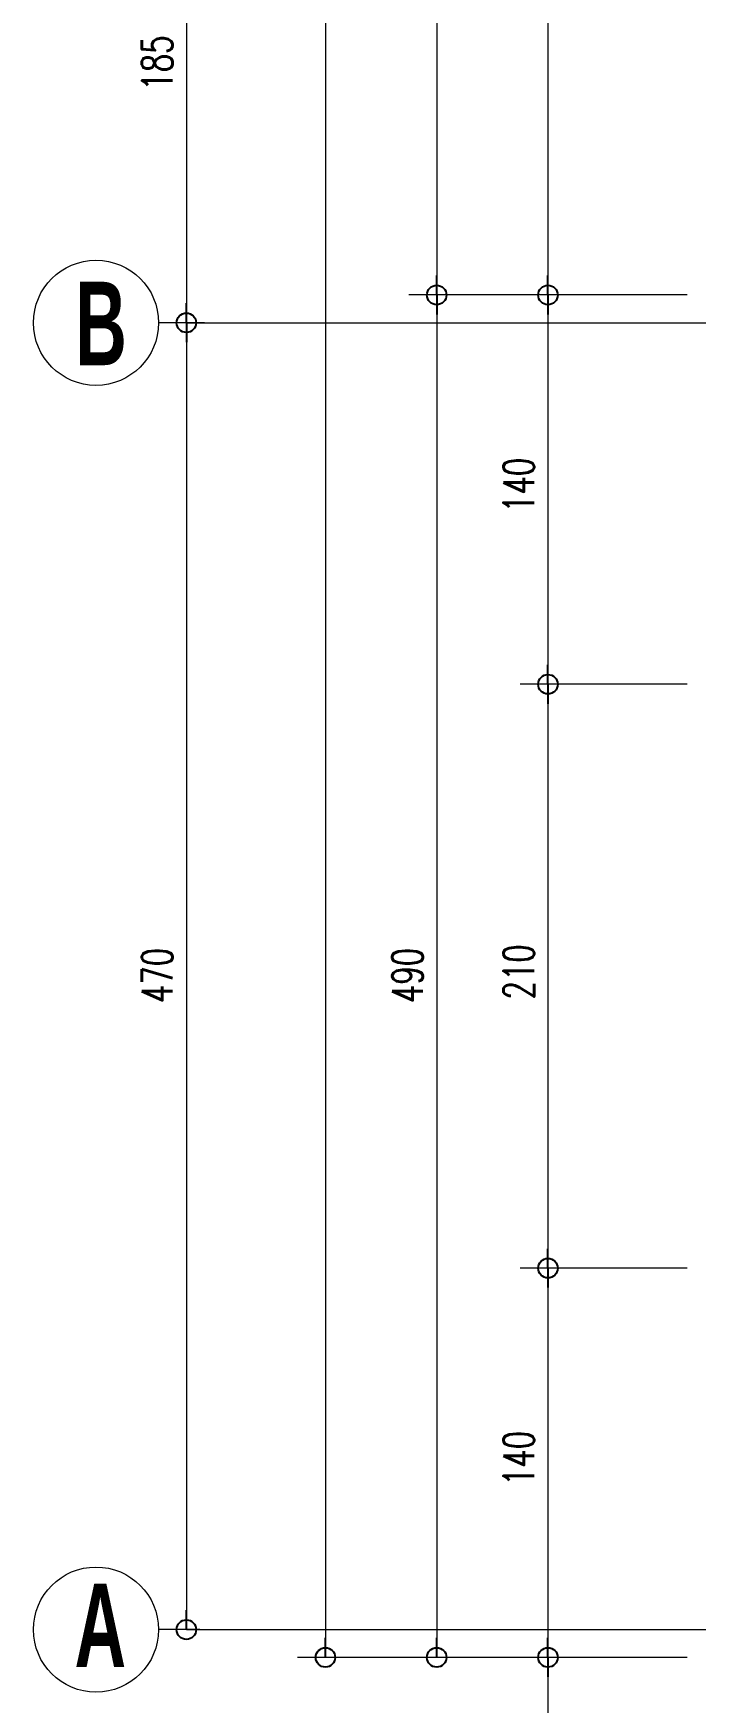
# Model space of a CAD drawing. Header units: millimetres. Extents: x 2016.56 to 2021.8, y 13721.83 to 13722.48.
# Drawn here: x 2017.1249 to 2017.1725, y 13722.0365 to 13722.1566 of the extents above; entities that cross this region are included whole.
import ezdxf

# ---------------------------------------------------------------- set-up
doc = ezdxf.new("R2010")
doc.units = ezdxf.units.MM
doc.linetypes.add('ACAD_ISO04W100', pattern=[30, 24, -3, 0, -3])
doc.layers.get('0').update_dxf_attribs({"lineweight": 20})
for name, color, linetype, lineweight in [('aks', 1, 'Continuous', 9), ('AKS  NO', 5, 'Continuous', 60), ('DIMV', 7, 'Continuous', 20)]:
    doc.layers.add(name, color=color, linetype=linetype, lineweight=lineweight)
doc.styles.get("Standard").update_dxf_attribs({"font": 'txt.shx', "width": 0.7, "height": 11})
doc.styles.add('style1', font='swisscbo.ttf', dxfattribs={"width": 0.75, "height": 11})

msp = doc.modelspace()

# ---------------------------------------------------------------- linework, layer by layer
at = {"color": 0, "lineweight": -2}
for p, q in [((2017.15388, 13722.13779), (2017.15388, 13722.13919)), ((2017.16188, 13722.13779), (2017.16188, 13722.13919)), ((2017.13588, 13722.13579), (2017.13588, 13722.13719)), ((2017.15388, 13722.13779), (2017.15388, 13722.13639)), ((2017.16188, 13722.13779), (2017.16188, 13722.13639)), ((2017.13588, 13722.13579), (2017.13588, 13722.13439)), ((2017.16188, 13722.10979), (2017.16188, 13722.11119)), ((2017.16188, 13722.10979), (2017.16188, 13722.10839)), ((2017.16188, 13722.06779), (2017.16188, 13722.06919)), ((2017.16188, 13722.06779), (2017.16188, 13722.06639)), ((2017.13588, 13722.04179), (2017.13588, 13722.04319)), ((2017.14588, 13722.03979), (2017.14588, 13722.04119)), ((2017.15388, 13722.03979), (2017.15388, 13722.04119)), ((2017.16188, 13722.03979), (2017.16188, 13722.04119)), ((2017.16188, 13722.03979), (2017.16188, 13722.03839))]:
    msp.add_line(p, q, dxfattribs=at)
for centre in [(2017.12938, 13722.13579), (2017.12938, 13722.13579), (2017.12938, 13722.04179), (2017.12938, 13722.04179)]:
    msp.add_circle(centre, 0.0045)
for centre in [(2017.15388, 13722.13779), (2017.15388, 13722.13779), (2017.16188, 13722.13779), (2017.16188, 13722.13779), (2017.13588, 13722.13579), (2017.13588, 13722.13579), (2017.16188, 13722.10979), (2017.16188, 13722.10979), (2017.16188, 13722.06779), (2017.16188, 13722.06779), (2017.13588, 13722.04179), (2017.14588, 13722.03979), (2017.15388, 13722.03979), (2017.16188, 13722.03979), (2017.16188, 13722.03979)]:
    msp.add_circle(centre, 0.0007, dxfattribs=at)
at = {"layer": 'aks', "linetype": 'ACAD_ISO04W100', "ltscale": 2}
for p, q in [((2017.13588, 13722.13579), (2017.59992, 13722.13579)), ((2017.13588, 13722.04179), (2017.59992, 13722.04179))]:
    msp.add_line(p, q, dxfattribs=at)
at = {"layer": 'DIMV'}
for p, q in [((2017.14588, 13722.33639), (2017.14588, 13722.04119)), ((2017.15388, 13722.18339), (2017.15388, 13722.13919)), ((2017.16188, 13722.18339), (2017.16188, 13722.13919)), ((2017.13588, 13722.17139), (2017.13588, 13722.13719)), ((2017.15388, 13722.13639), (2017.15388, 13722.04119)), ((2017.16188, 13722.13639), (2017.16188, 13722.11119)), ((2017.13588, 13722.13439), (2017.13588, 13722.04319)), ((2017.16188, 13722.10839), (2017.16188, 13722.06919)), ((2017.16188, 13722.06639), (2017.16188, 13722.04119)), ((2017.16188, 13722.03839), (2017.16188, 13721.99919))]:
    msp.add_line(p, q, dxfattribs=at)
at = {"layer": 'DIMV', "lineweight": 20}
for p, q in [((2017.1639, 13722.13779), (2017.15188, 13722.13779)), ((2017.1639, 13722.13779), (2017.15188, 13722.13779)), ((2017.1719, 13722.13779), (2017.15988, 13722.13779)), ((2017.1719, 13722.13779), (2017.15988, 13722.13779)), ((2017.13719, 13722.13579), (2017.13388, 13722.13579)), ((2017.13719, 13722.13579), (2017.13388, 13722.13579)), ((2017.1719, 13722.10979), (2017.15988, 13722.10979)), ((2017.1719, 13722.10979), (2017.15988, 13722.10979)), ((2017.1719, 13722.06779), (2017.15988, 13722.06779)), ((2017.1719, 13722.06779), (2017.15988, 13722.06779)), ((2017.13684, 13722.04179), (2017.13388, 13722.04179)), ((2017.16501, 13722.03979), (2017.14388, 13722.03979)), ((2017.1639, 13722.03979), (2017.15188, 13722.03979)), ((2017.1719, 13722.03979), (2017.15988, 13722.03979)), ((2017.1719, 13722.03979), (2017.15988, 13722.03979))]:
    msp.add_line(p, q, dxfattribs=at)

# ---------------------------------------------------------------- texts
at = {"layer": 'AKS  NO', "style": 'style1', "width": 0.75}
for s, p in [('B', (2017.12788, 13722.13274)), ('A', (2017.12783, 13722.03909))]:
    msp.add_text(s, height=0.006, dxfattribs=at).set_placement(p)
at = {"layer": 'DIMV', "width": 0.7}
for s, p in [('185', (2017.13488, 13722.15249)), ('140', (2017.16088, 13722.12212)), ('470', (2017.13488, 13722.08686)), ('490', (2017.15288, 13722.08686)), ('210', (2017.16088, 13722.08712)), ('140', (2017.16088, 13722.05212))]:
    msp.add_text(s, height=0.0022, rotation=90, dxfattribs=at).set_placement(p)

doc.saveas('drawing.dxf')
